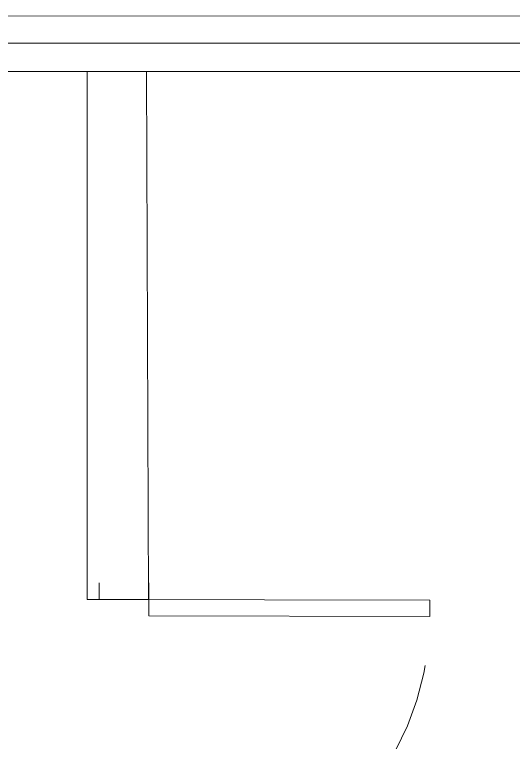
# Paper-space layout 'office1 floor1' of a CAD drawing. Header units: inches. Extents: x 0.3 to 10.8, y 1.4 to 4.2.
# Drawn here: x 3.865 to 4.247, y 3.63 to 4.186 of the extents above; entities that cross this region are included whole.
import ezdxf

# ---------------------------------------------------------------- set-up
doc = ezdxf.new("R2010")
doc.units = ezdxf.units.IN
doc.header["$MEASUREMENT"] = 0
doc.linetypes.add('DASHED', pattern=[0.75, 0.5, -0.25])
for name, color, linetype, lineweight in [('7', 4, 'Continuous', 5), ('WALL 1 100', 250, 'Continuous', 9), ('провода', 1, 'Continuous', 5)]:
    doc.layers.add(name, color=color, linetype=linetype, lineweight=lineweight)
doc.layers.add('DOOR WINDOW 1 100', color=7, linetype='Continuous', lineweight=5, true_color=0x666666)

psp = doc.layouts.new('office1 floor1')

# ---------------------------------------------------------------- linework, layer by layer
at = {"layer": '7', "color": 8, "linetype": 'DASHED', "ltscale": 0.2}
psp.add_arc((3.96742, 3.72643), 0.21505, 269.8762, 359.8762, dxfattribs=at)
at = {"layer": 'DOOR WINDOW 1 100'}
for p, q in [((3.9295, 3.73916), (3.92953, 3.75181)), ((3.96742, 3.72643), (3.96748, 3.75173)), ((3.9295, 3.73916), (4.1825, 3.73862)), ((4.1825, 3.73862), (4.18248, 3.72597)), ((4.18248, 3.72597), (3.96742, 3.72643))]:
    psp.add_line(p, q, dxfattribs=at)
at = {"layer": 'WALL 1 100', "color": 0}
for p, q in [((0.27958, 4.18254), (5.52404, 4.18647)), ((3.92033, 3.73908), (3.92033, 4.14295)), ((3.96723, 3.73908), (3.96584, 4.14294)), ((3.92033, 3.73908), (3.96746, 3.73908))]:
    psp.add_line(p, q, dxfattribs=at)
psp.add_lwpolyline([(5.52404, 4.14287), (0.31925, 4.14287)], dxfattribs=at)
at = {"layer": 'провода', "color": 1}
psp.add_line((5.54229, 4.16476), (3.74362, 4.16455), dxfattribs=at)

doc.saveas('drawing.dxf')
